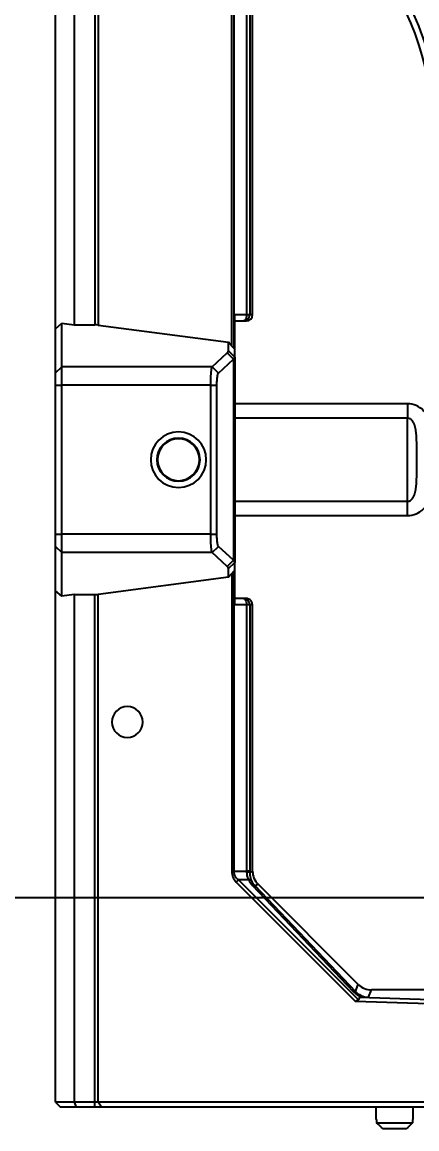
# Model space of a CAD drawing. Header units: millimetres. Extents: x -1070 to 42146, y 1440 to 12921.
# Drawn here: x 2052.3 to 2116.2, y 2768.1 to 2947.4 of the extents above; entities that cross this region are included whole.
import ezdxf

# ---------------------------------------------------------------- set-up
doc = ezdxf.new("R2010")
doc.units = ezdxf.units.MM
doc.layers.add('DIM', color=4, linetype='Continuous')
doc.layers.add('n', color=7, linetype='Continuous')
doc.styles.get("Standard").update_dxf_attribs({"font": 'arial.ttf'})
doc.dimstyles.new('ISO-200', dxfattribs={"dimtxt": 30, "dimasz": 25, "dimexe": 1.25, "dimexo": 5, "dimgap": 5, "dimtad": 1, "dimtoh": 1, "dimdec": 1, "dimdsep": 46, "dimtxsty": 'Standard', "dimcen": 2.5, "dimadec": 0, "dimazin": 0, "dimtfac": 1, "dimtdec": 1, "dimtmove": 0, "dimatfit": 3, "dimfxl": 1, "dimarcsym": 0})

# ---------------------------------------------------------------- blocks, each defined once
blk = doc.blocks.new('*D68')
at = {"layer": 'Defpoints', "color": 0, "transparency": 16777216}
for p in [(2305.58, 3339.04), (1878.41, 2805.54), (2305.58, 2805.54)]:
    blk.add_point(p, dxfattribs=at)
at = {"layer": 'DIM', "color": 0, "lineweight": -2, "transparency": 16777216}
for p, q in [((2300.58, 3339.04), (1877.16, 3339.04)), ((1878.41, 3314.04), (1878.41, 2830.54)), ((2300.58, 2805.54), (1877.16, 2805.54))]:
    blk.add_line(p, q, dxfattribs=at)
at = {"layer": 'DIM', "color": 0, "transparency": 16777216}
for points in [[(1874.24, 3314.04), (1882.58, 3314.04), (1878.41, 3339.04)], [(1874.24, 2830.54), (1882.58, 2830.54), (1878.41, 2805.54)]]:
    blk.add_solid(points, dxfattribs=at)
at = {"layer": 'DIM', "color": 0, "lineweight": -3, "transparency": 16777216, "insert": (1834.96, 3050.09), "char_height": 30, "attachment_point": 2, "rotation": 90}
blk.add_mtext('533.5 [1\'-9"]', dxfattribs=at)

msp = doc.modelspace()

# ---------------------------------------------------------------- linework, layer by layer
at = {"layer": 'n', "color": 7, "linetype": 'Continuous', "lineweight": -3, "true_color": 0xffffff}
for p, q in [((2086.209, 2894.955), (2086.209, 3398.126)), ((2086.551, 3398.489), (2086.551, 2894.592)), ((2057.683, 2897.769), (2057.683, 3395.313)), ((2064.061, 3394.699), (2064.061, 2898.382)), ((2064.556, 3394.726), (2064.556, 2898.355)), ((2060.683, 3021.541), (2060.683, 2898.382)), ((2088.618, 3011.724), (2088.618, 2900.041)), ((2089.118, 3010.417), (2089.118, 2900.041)), ((2089.583, 2900.041), (2089.583, 2979.899)), ((2086.683, 2899.041), (2086.683, 2900.041)), ((2086.683, 2900.041), (2088.618, 2900.041)), ((2088.618, 2900.041), (2089.118, 2900.041)), ((2089.118, 2900.041), (2089.583, 2900.041)), ((2057.683, 2897.769), (2058.683, 2898.646)), ((2057.683, 2890.599), (2057.683, 2897.769)), ((2058.683, 2898.646), (2060.683, 2898.382)), ((2058.683, 2891.59), (2058.683, 2898.646)), ((2060.683, 2898.382), (2064.061, 2898.382)), ((2064.556, 2898.355), (2085.664, 2895.576)), ((2086.683, 2899.041), (2088.135, 2899.041)), ((2086.683, 2894.592), (2086.683, 2899.041)), ((2088.135, 2899.041), (2088.582, 2899.041)), ((2085.664, 2894.181), (2085.664, 2895.576)), ((2086.209, 2894.955), (2085.664, 2895.576)), ((2083.046, 2891.59), (2085.473, 2893.828)), ((2085.473, 2893.828), (2086.482, 2892.818)), ((2085.664, 2894.181), (2086.683, 2893.171)), ((2086.551, 2894.592), (2086.209, 2894.955)), ((2086.683, 2894.459), (2086.551, 2894.592)), ((2086.683, 2894.459), (2086.683, 2894.592)), ((2086.683, 2893.171), (2086.683, 2894.459)), ((2084.054, 2890.58), (2086.482, 2892.818)), ((2086.482, 2892.818), (2086.482, 2860.264)), ((2086.683, 2893.171), (2086.683, 2859.91)), ((2057.683, 2890.599), (2058.683, 2891.59)), ((2057.683, 2888.616), (2057.683, 2890.599)), ((2058.683, 2888.616), (2058.683, 2891.59)), ((2083.046, 2891.59), (2058.683, 2891.59)), ((2083.046, 2891.59), (2084.054, 2890.58)), ((2057.683, 2864.466), (2057.683, 2888.616)), ((2057.683, 2888.616), (2058.683, 2888.616)), ((2058.683, 2864.466), (2058.683, 2888.616)), ((2082.799, 2888.616), (2058.683, 2888.616)), ((2082.799, 2864.466), (2082.799, 2888.616)), ((2082.799, 2888.616), (2083.808, 2888.616)), ((2083.808, 2864.466), (2083.808, 2888.616)), ((2114.683, 2885.586), (2086.683, 2885.586)), ((2114.683, 2885.586), (2114.683, 2883.276)), ((2114.683, 2883.276), (2086.683, 2883.276)), ((2114.683, 2869.805), (2114.683, 2883.276)), ((2086.683, 2869.805), (2114.683, 2869.805)), ((2114.683, 2867.496), (2114.683, 2869.805)), ((2086.683, 2867.496), (2114.683, 2867.496)), ((2057.683, 2862.483), (2057.683, 2864.466)), ((2057.683, 2864.466), (2058.683, 2864.466)), ((2082.799, 2864.466), (2058.683, 2864.466)), ((2058.683, 2861.491), (2058.683, 2864.466)), ((2082.799, 2864.466), (2083.808, 2864.466)), ((2057.683, 2855.313), (2057.683, 2862.483)), ((2057.683, 2862.483), (2058.683, 2861.491)), ((2083.046, 2861.491), (2058.683, 2861.491)), ((2058.683, 2854.436), (2058.683, 2861.491)), ((2083.046, 2861.491), (2084.054, 2862.501)), ((2085.473, 2859.254), (2083.046, 2861.491)), ((2086.482, 2860.264), (2084.054, 2862.501)), ((2085.473, 2859.254), (2086.482, 2860.264)), ((2085.664, 2858.9), (2086.683, 2859.91)), ((2086.683, 2858.623), (2086.683, 2859.91)), ((2085.664, 2857.505), (2085.664, 2858.9)), ((2085.664, 2857.505), (2086.209, 2858.126)), ((2086.209, 2858.126), (2086.551, 2858.489)), ((2086.209, 2858.126), (2086.209, 2809.873)), ((2086.551, 2858.489), (2086.683, 2858.623)), ((2086.551, 2858.489), (2086.551, 2809.873)), ((2086.683, 2858.489), (2086.683, 2858.623)), ((2086.683, 2854.041), (2086.683, 2858.489)), ((2085.664, 2857.505), (2064.556, 2854.726)), ((2057.683, 2772.441), (2057.683, 2855.313)), ((2058.683, 2854.436), (2057.683, 2855.313)), ((2060.683, 2854.699), (2058.683, 2854.436)), ((2060.683, 2854.699), (2064.061, 2854.699)), ((2060.683, 2854.699), (2060.683, 2772.441)), ((2064.061, 2772.441), (2064.061, 2854.699)), ((2064.556, 2772.441), (2064.556, 2854.726)), ((2088.135, 2854.041), (2086.683, 2854.041)), ((2086.683, 2853.041), (2086.683, 2854.041)), ((2088.618, 2853.041), (2086.683, 2853.041)), ((2088.582, 2854.041), (2088.135, 2854.041)), ((2089.118, 2853.041), (2088.618, 2853.041)), ((2088.618, 2853.041), (2088.618, 2809.873)), ((2089.118, 2853.041), (2089.118, 2809.873)), ((2089.583, 2853.041), (2089.118, 2853.041)), ((2089.583, 2809.883), (2089.583, 2853.041)), ((2086.551, 2809.873), (2086.209, 2809.873)), ((2086.551, 2809.873), (2088.618, 2809.873)), ((2089.118, 2809.873), (2088.618, 2809.873)), ((2089.118, 2809.69), (2089.583, 2809.883)), ((2087.278, 2808.459), (2086.936, 2808.117)), ((2086.936, 2808.117), (2106.271, 2788.783)), ((2088.967, 2808.459), (2087.278, 2808.459)), ((2087.278, 2808.459), (2106.716, 2789.02)), ((2089.939, 2807.546), (2090.461, 2807.763)), ((2106.705, 2791.519), (2090.461, 2807.763)), ((2089.585, 2807.546), (2105.887, 2790.398)), ((2089.939, 2807.546), (2106.24, 2790.398)), ((2106.24, 2790.398), (2106.705, 2791.519)), ((2108.345, 2789.482), (2108.825, 2790.641)), ((2139.083, 2790.641), (2108.825, 2790.641)), ((2106.716, 2789.02), (2106.271, 2788.783)), ((2118.064, 2788.371), (2106.271, 2788.783)), ((2106.882, 2789.475), (2106.716, 2789.02)), ((2106.882, 2789.475), (2118.345, 2789.075)), ((2106.882, 2789.475), (2107.387, 2789.475)), ((2057.683, 2772.441), (2058.483, 2771.641)), ((2060.683, 2772.441), (2057.683, 2772.441)), ((2060.683, 2772.441), (2061.014, 2771.641)), ((2064.061, 2772.441), (2060.683, 2772.441)), ((2064.061, 2771.641), (2064.061, 2772.441)), ((2064.556, 2772.441), (2064.061, 2772.441)), ((2065.121, 2771.641), (2064.556, 2772.441)), ((2117.985, 2772.441), (2064.556, 2772.441)), ((2061.014, 2771.641), (2058.483, 2771.641)), ((2064.061, 2771.641), (2061.014, 2771.641)), ((2065.121, 2771.641), (2064.061, 2771.641)), ((2106.983, 2771.641), (2065.121, 2771.641)), ((2109.583, 2771.641), (2106.983, 2771.641)), ((2109.583, 2769.641), (2109.583, 2771.641)), ((2110.333, 2771.641), (2109.583, 2771.641)), ((2114.833, 2771.641), (2110.333, 2771.641)), ((2115.583, 2771.641), (2114.833, 2771.641)), ((2115.583, 2769.641), (2115.583, 2771.641)), ((2118.183, 2771.641), (2115.583, 2771.641)), ((2109.666, 2769.641), (2109.583, 2769.641)), ((2109.666, 2769.641), (2109.666, 2769.141)), ((2109.666, 2769.141), (2115.5, 2769.141)), ((2115.583, 2769.641), (2115.5, 2769.641)), ((2115.5, 2769.641), (2115.5, 2769.141)), ((2110.729, 2768.141), (2110.709, 2768.141)), ((2114.437, 2768.141), (2110.729, 2768.141)), ((2114.456, 2768.141), (2114.437, 2768.141))]:
    msp.add_line(p, q, dxfattribs=at)
for centre, radius, start, end in [((2076.559, 2930.863), 52.042, 0, 41), ((2076.559, 2930.863), 47.5, 0, 41), ((2076.559, 2930.863), 48, 0, 41), ((2076.559, 2930.863), 48.5, 0, 41), ((2076.559, 2930.863), 49, 0, 41), ((2076.559, 2930.863), 42, 0, 41), ((2076.559, 2930.863), 43, 0, 41), ((2077.583, 2876.541), 4.5, 0, 180), ((2077.583, 2876.541), 3.5, 0, 180), ((2077.583, 2876.541), 3.4, 2.6087, 177.3913), ((2077.583, 2876.541), 4.5, 180, 0), ((2077.583, 2876.541), 3.5, 180, 0), ((2077.583, 2876.541), 3.4, 177.3913, 180), ((2077.583, 2876.541), 3.4, 180, 182.6087), ((2077.583, 2876.541), 3.4, 182.6087, 357.3913), ((2077.583, 2876.541), 3.4, 0, 2.6087), ((2077.583, 2876.541), 3.4, 357.3913, 0), ((2088.134, 2853.067), 0.974, 51.29328, 89.90604), ((2069.302, 2834.041), 2.5, 0, 180), ((2069.302, 2834.041), 2.5, 180, 0), ((2088.701, 2809.876), 2.491, 180.08064, 224.91936), ((2043.283, 2809.872), 45.335, 359.81575, 0.00085), ((2021.142, 2809.868), 67.976, 359.84948, 0.0038), ((2092.04, 2809.876), 3.384, 204.75735, 223.50187), ((2092.041, 2809.524), 2.887, 204.43145, 223.25072), ((2107.382, 2856.972), 67.496, 270.00418, 270.81771)]:
    msp.add_arc(centre, radius, start, end, dxfattribs=at)
for centre, major_axis, ratio, start_param, end_param in [((2088.582, 2900.041), (1.001, 0), 0.9993908, -1.5707963, 0), ((2064.061, 2898.29), (0.7, 0), 0.1316525, 0.7853982, 1.5707963), ((2064.061, 2854.791), (0.7, 0), 0.1316525, -1.5707963, -0.7853982), ((2088.582, 2853.041), (1.001, 0), 0.9993908, 1.3580585, 1.5707963), ((2088.582, 2853.041), (1.001, 0), 0.9993908, 0, 1.3580585), ((2092.585, 2809.884), (2.774, 1.149), 0.9992864, 2.7491459, 3.5340394), ((2108.826, 2793.643), (1.149, 2.774), 0.9992864, -3.5340394, -2.7491459)]:
    msp.add_ellipse(centre, major_axis=major_axis, ratio=ratio, start_param=start_param, end_param=end_param, dxfattribs=at)
for points, knots in [([(2088.135, 2899.041), (2088.257, 2899.041), (2088.507, 2899.089), (2088.833, 2899.301), (2089.062, 2899.633), (2089.118, 2899.904), (2089.118, 2900.041)], [0, 0, 0, 0, 0.236655, 0.4802315, 0.7352295, 1, 1, 1, 1]), ([(2088.367, 2899.163), (2088.35, 2899.144), (2088.287, 2899.082), (2088.198, 2899.041), (2088.135, 2899.041)], [0, 0, 0, 0, 0.2884759, 1, 1, 1, 1]), ([(2088.618, 2900.041), (2088.618, 2899.865), (2088.581, 2899.557), (2088.455, 2899.263), (2088.367, 2899.163)], [0, 0, 0, 0, 0.5684788, 1, 1, 1, 1]), ([(2085.474, 2893.828), (2085.529, 2893.879), (2085.622, 2893.983), (2085.664, 2894.12), (2085.664, 2894.181)], [0, 0, 0, 0, 0.5529052, 1, 1, 1, 1]), ([(2086.482, 2892.818), (2086.513, 2892.845), (2086.611, 2892.94), (2086.683, 2893.075), (2086.683, 2893.171)], [0, 0, 0, 0, 0.3012587, 1, 1, 1, 1]), ([(2082.799, 2888.616), (2082.8, 2888.969), (2082.808, 2889.484), (2082.837, 2890.144), (2082.866, 2890.575), (2082.902, 2890.943), (2082.941, 2891.236), (2082.985, 2891.444), (2083.02, 2891.556), (2083.046, 2891.59)], [0, 0, 0, 0, 0.3533836, 0.515809, 0.6615109, 0.7860022, 0.8856202, 0.957345, 1, 1, 1, 1]), ([(2083.808, 2888.616), (2083.808, 2888.85), (2083.819, 2889.287), (2083.859, 2889.806), (2083.91, 2890.155), (2083.951, 2890.349), (2083.994, 2890.487), (2084.032, 2890.56), (2084.054, 2890.58)], [0, 0, 0, 0, 0.351134, 0.6573057, 0.7813076, 0.8810403, 0.9539513, 1, 1, 1, 1]), ([(2114.683, 2867.496), (2115.15, 2867.496), (2116.095, 2867.692), (2117.283, 2868.494), (2118.15, 2869.626), (2118.884, 2871.369), (2119.12, 2873.255), (2119.172, 2875.13), (2119.178, 2876.541), (2119.172, 2877.951), (2119.12, 2879.826), (2118.884, 2881.713), (2118.15, 2883.456), (2117.283, 2884.588), (2116.095, 2885.389), (2115.15, 2885.586), (2114.683, 2885.586)], [0, 0, 0, 0, 0.0622771, 0.1246417, 0.1871136, 0.249673, 0.3746946, 0.4373468, 0.5000005, 0.5626541, 0.6253063, 0.7503276, 0.8128867, 0.8753586, 0.9377231, 1, 1, 1, 1]), ([(2114.683, 2869.805), (2114.838, 2869.805), (2115.147, 2869.907), (2115.474, 2870.237), (2115.698, 2870.629), (2115.903, 2871.187), (2116.043, 2871.92), (2116.124, 2872.816), (2116.161, 2873.729), (2116.18, 2874.972), (2116.181, 2876.541), (2116.18, 2878.109), (2116.161, 2879.353), (2116.124, 2880.266), (2116.043, 2881.162), (2115.903, 2881.895), (2115.698, 2882.453), (2115.474, 2882.845), (2115.147, 2883.174), (2114.838, 2883.276), (2114.683, 2883.276)], [0, 0, 0, 0, 0.0317159, 0.0627548, 0.0932608, 0.1235357, 0.1840875, 0.2453783, 0.3077152, 0.3711045, 0.5000003, 0.6288961, 0.6922854, 0.7546222, 0.8159129, 0.8764646, 0.9067395, 0.9372455, 0.9682843, 1, 1, 1, 1]), ([(2083.046, 2861.491), (2083.02, 2861.526), (2082.985, 2861.637), (2082.941, 2861.845), (2082.902, 2862.139), (2082.866, 2862.506), (2082.837, 2862.937), (2082.808, 2863.597), (2082.8, 2864.113), (2082.799, 2864.466)], [0, 0, 0, 0, 0.042655, 0.1143798, 0.2139978, 0.3384891, 0.484191, 0.6466164, 1, 1, 1, 1]), ([(2084.054, 2862.501), (2084.032, 2862.522), (2083.994, 2862.595), (2083.951, 2862.733), (2083.91, 2862.927), (2083.859, 2863.275), (2083.819, 2863.794), (2083.808, 2864.232), (2083.808, 2864.466)], [0, 0, 0, 0, 0.0460487, 0.1189597, 0.2186924, 0.3426943, 0.648866, 1, 1, 1, 1]), ([(2086.683, 2859.91), (2086.683, 2859.94), (2086.662, 2860.079), (2086.563, 2860.192), (2086.482, 2860.264)], [0, 0, 0, 0, 0.2157483, 1, 1, 1, 1]), ([(2085.664, 2858.9), (2085.664, 2858.961), (2085.622, 2859.099), (2085.529, 2859.202), (2085.474, 2859.254)], [0, 0, 0, 0, 0.4470948, 1, 1, 1, 1]), ([(2088.135, 2854.041), (2088.155, 2854.041), (2088.245, 2854.029), (2088.321, 2853.97), (2088.367, 2853.918)], [0, 0, 0, 0, 0.226125, 1, 1, 1, 1]), ([(2088.367, 2853.918), (2088.455, 2853.819), (2088.581, 2853.525), (2088.618, 2853.216), (2088.618, 2853.041)], [0, 0, 0, 0, 0.4315236, 1, 1, 1, 1]), ([(2089.118, 2853.041), (2089.118, 2853.193), (2089.049, 2853.495), (2088.856, 2853.736), (2088.743, 2853.827)], [0, 0, 0, 0, 0.5110205, 1, 1, 1, 1]), ([(2086.551, 2809.873), (2086.55, 2809.727), (2086.589, 2809.438), (2086.802, 2808.931), (2087.076, 2808.621), (2087.278, 2808.459)], [0, 0, 0, 0, 0.2676846, 0.5250934, 1, 1, 1, 1]), ([(2088.618, 2809.727), (2088.617, 2809.49), (2088.684, 2809.045), (2088.864, 2808.637), (2088.967, 2808.459)], [0, 0, 0, 0, 0.5342977, 1, 1, 1, 1]), ([(2089.118, 2809.69), (2089.116, 2809.694), (2089.098, 2809.699), (2089.07, 2809.705), (2089.022, 2809.711), (2088.933, 2809.718), (2088.796, 2809.724), (2088.68, 2809.726), (2088.618, 2809.727)], [0, 0, 0, 0, 0.0285751, 0.0904711, 0.1849205, 0.3090736, 0.6280983, 1, 1, 1, 1]), ([(2089.118, 2809.69), (2089.117, 2809.558), (2089.144, 2809.092), (2089.275, 2808.634), (2089.413, 2808.33)], [0, 0, 0, 0, 0.2825482, 1, 1, 1, 1]), ([(2089.413, 2808.33), (2089.378, 2808.393), (2089.224, 2808.49), (2089.055, 2808.479), (2088.967, 2808.459)], [0, 0, 0, 0, 0.442541, 1, 1, 1, 1]), ([(2089.939, 2807.546), (2089.899, 2807.582), (2089.768, 2807.616), (2089.648, 2807.576), (2089.585, 2807.546)], [0, 0, 0, 0, 0.4331345, 1, 1, 1, 1]), ([(2106.24, 2790.398), (2106.201, 2790.433), (2106.07, 2790.468), (2105.95, 2790.428), (2105.887, 2790.398)], [0, 0, 0, 0, 0.4331345, 1, 1, 1, 1]), ([(2105.887, 2790.398), (2106.082, 2790.193), (2106.544, 2789.812), (2107.09, 2789.563), (2107.387, 2789.475)], [0, 0, 0, 0, 0.4778971, 1, 1, 1, 1]), ([(2106.24, 2790.398), (2106.488, 2790.135), (2107.133, 2789.66), (2107.925, 2789.482), (2108.345, 2789.482)], [0, 0, 0, 0, 0.4622687, 1, 1, 1, 1])]:
    msp.add_open_spline(points, degree=3, knots=knots, dxfattribs=at)
for points in [[(2110.709, 2768.141), (2110.358, 2768.47), (2110.011, 2768.805), (2109.666, 2769.141)], [(2115.5, 2769.141), (2115.155, 2768.805), (2114.808, 2768.47), (2114.456, 2768.141)]]:
    msp.add_open_spline(points, degree=3, dxfattribs=at)

# ---------------------------------------------------------------- dimensions: what is measured, and where the dimension line sits
at = {"layer": 'DIM', "color": 7, "lineweight": -3}
dim = msp.add_linear_dim(base=(1878.409, 2805.541), p1=(2305.583, 3339.041), p2=(2305.583, 2805.541), angle=270, dimstyle='ISO-200', dxfattribs=at)
dim.commit()
dim.dimension.update_dxf_attribs({"geometry": '*D68', "text_midpoint": (1878.409, 3050.091), "dimtype": 160})

doc.saveas('drawing.dxf')
